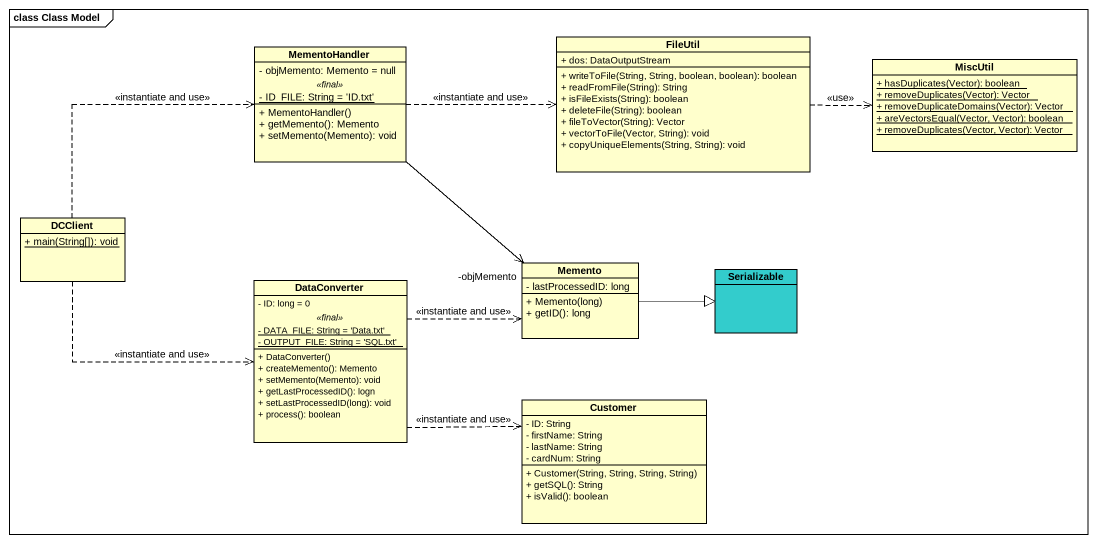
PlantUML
@startuml
mainframe class Class Model
hide circle
hide empty members
skinparam classAttributeIconSize 0
class MementoHandler {
  - objMemento: Memento = null
  .. <<final>> ..
  {static} - ID_FILE: String = 'ID.txt'
  --
  + MementoHandler()
  + getMemento(): Memento
  + setMemento(Memento): void
}
class FileUtil {
  + dos: DataOutputStream
  + writeToFile(String, String, boolean, boolean): boolean
  + readFromFile(String): String
  + isFileExists(String): boolean
  + deleteFile(String): boolean
  + fileToVector(String): Vector
  + vectorToFile(Vector, String): void
  + copyUniqueElements(String, String): void
}
class MiscUtil {
  {static} + hasDuplicates(Vector): boolean
  {static} + removeDuplicates(Vector): Vector
  {static} + removeDuplicateDomains(Vector): Vector
  {static} + areVectorsEqual(Vector, Vector): boolean
  {static} + removeDuplicates(Vector, Vector): Vector
}
class DCClient {
  {static} + main(String[]): void
}
class Memento {
  - lastProcessedID: long
  + Memento(long)
  + getID(): long
}
class DataConverter {
  - ID: long = 0
  .. <<final>> ..
  {static} - DATA_FILE: String = 'Data.txt'
  {static} - OUTPUT_FILE: String = 'SQL.txt'
  --
  + DataConverter()
  + createMemento(): Memento
  + setMemento(Memento): void
  + getLastProcessedID(): logn
  + setLastProcessedID(long): void
  + process(): boolean
}
class Serializable #33CCCC
class Customer {
  - ID: String
  - firstName: String
  - lastName: String
  - cardNum: String
  + Customer(String, String, String, String)
  + getSQL(): String
  + isValid(): boolean
}
MementoHandler .right.> FileUtil : <<instantiate and use>>
MementoHandler --> "-objMemento" Memento
FileUtil .right.> MiscUtil : <<use>>
DCClient .right.> MementoHandler : <<instantiate and use>>
DCClient .right.> DataConverter : <<instantiate and use>>
Memento -right-|> Serializable
DataConverter .right.> Memento : <<instantiate and use>>
DataConverter .right.> Customer : <<instantiate and use>>
@enduml
